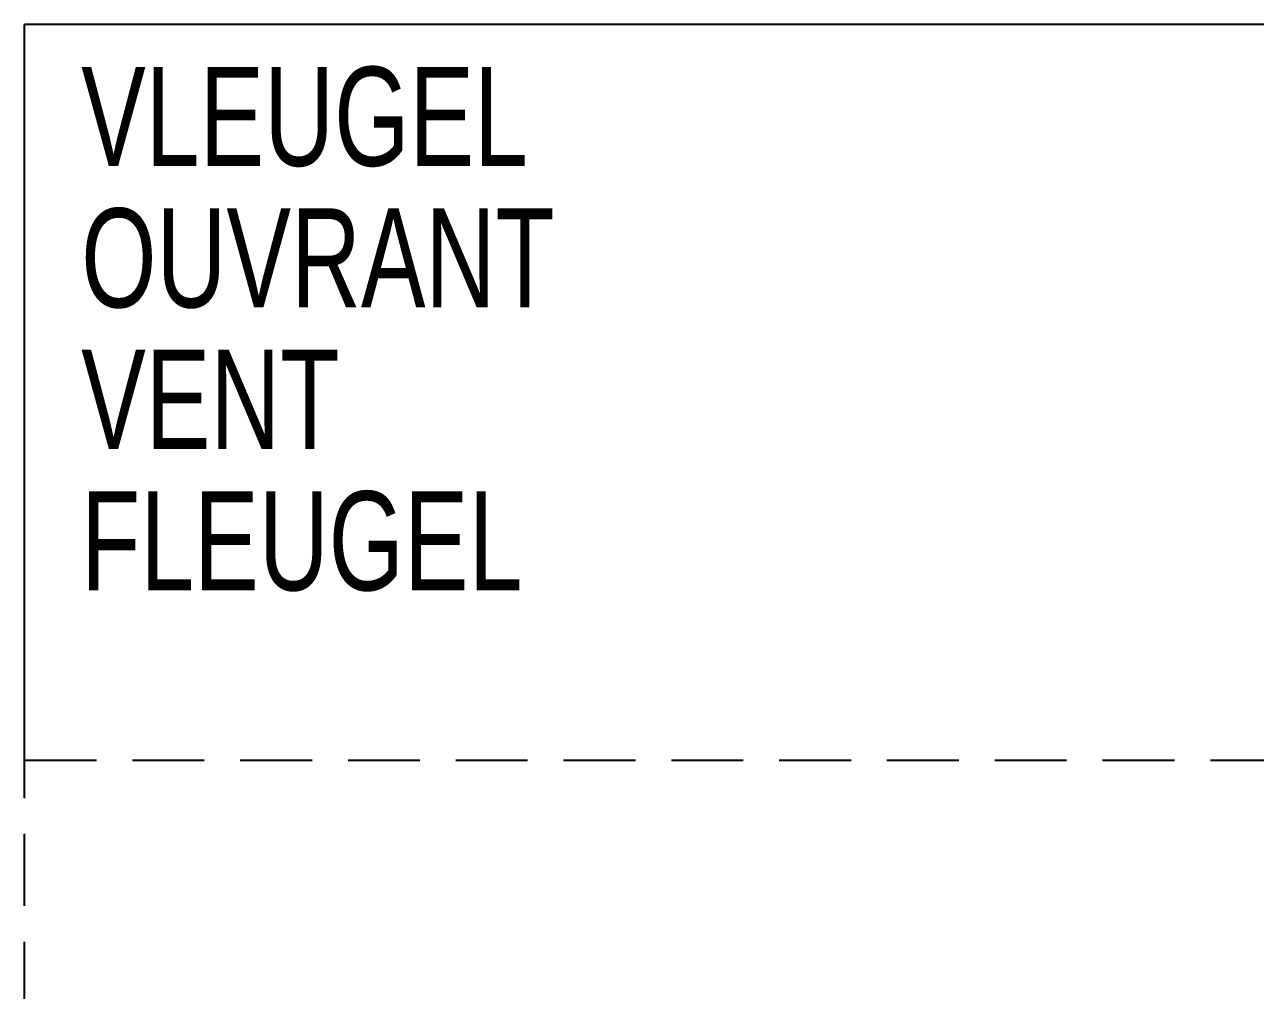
# Model space of a CAD drawing. Header units: millimetres. Extents: x -158 to 6343, y 4572 to 7765.
# Drawn here: x 3691 to 3908.5, y 5486.1 to 5656.8 of the extents above; entities that cross this region are included whole.
import ezdxf

# ---------------------------------------------------------------- set-up
doc = ezdxf.new("R2010")
doc.units = ezdxf.units.MM
doc.header["$LTSCALE"] = 0.2
doc.linetypes.add('DASHED2', pattern=[9.525, 6.35, -3.175])
for name, color, linetype in [('RI-LAYOUT', 7, 'Continuous'), ('RI-TEXT-GENERAL-DEU', 7, 'Continuous'), ('RI-TEXT-GENERAL-ENG', 7, 'Continuous'), ('RI-TEXT-GENERAL-FRA', 7, 'Continuous'), ('RI-TEXT-GENERAL-NL', 7, 'Continuous')]:
    doc.layers.add(name, color=color, linetype=linetype)
doc.styles.add('T8', font='arial.ttf', dxfattribs={"width": 0.7, "height": 3.5})

# ---------------------------------------------------------------- blocks, each defined once
blk = doc.blocks.new('info-text-ARCH-1')
at = {"layer": 'RI-TEXT-GENERAL-DEU', "style": 'T8', "width": 0.7}
blk.add_attdef('DEU', (2.5, 1.191), '', height=1.75, dxfattribs=at)
at = {"layer": 'RI-TEXT-GENERAL-ENG', "style": 'T8', "width": 0.7}
blk.add_attdef('ENG', (2.5, 3.691), '', height=1.75, dxfattribs=at)
at = {"layer": 'RI-TEXT-GENERAL-FRA', "style": 'T8', "width": 0.7}
blk.add_attdef('FRA', (2.5, 6.191), '', height=1.75, dxfattribs=at)
at = {"layer": 'RI-TEXT-GENERAL-NL', "style": 'T8', "width": 0.7}
blk.add_attdef('NED', (2.5, 8.691), '', height=1.75, dxfattribs=at)

msp = doc.modelspace()

# ---------------------------------------------------------------- linework, layer by layer
at = {"layer": 'RI-LAYOUT'}
for p in [(4052.2, 5656.78), (3691.03, 5526.78)]:
    msp.add_line(p, (3691.03, 5656.78), dxfattribs=at)
at = {"layer": 'RI-LAYOUT', "linetype": 'DASHED2', "ltscale": 10, "flags": 128}
msp.add_lwpolyline([(3691.03, 5526.78), (4052.2, 5526.78), (4052.2, 5313.12), (3691.03, 5313.12)], close=True, dxfattribs=at)

# ---------------------------------------------------------------- block references
ref = msp.add_blockref('info-text-ARCH-1', (3676.03, 5544.91), dxfattribs=dict(xscale=10, yscale=10, zscale=10))
ref.add_attrib('NED', 'VLEUGEL', (3701.03, 5631.82), dxfattribs={"layer": 'RI-TEXT-GENERAL-NL', "height": 17.5, "style": 'T8', "width": 0.7})
ref.add_attrib('FRA', 'OUVRANT', (3701.03, 5606.82), dxfattribs={"layer": 'RI-TEXT-GENERAL-FRA', "height": 17.5, "style": 'T8', "width": 0.7})
ref.add_attrib('ENG', 'VENT', (3701.03, 5581.82), dxfattribs={"layer": 'RI-TEXT-GENERAL-ENG', "height": 17.5, "style": 'T8', "width": 0.7})
ref.add_attrib('DEU', 'FLEUGEL', (3701.03, 5556.82), dxfattribs={"layer": 'RI-TEXT-GENERAL-DEU', "height": 17.5, "style": 'T8', "width": 0.7})

doc.saveas('drawing.dxf')
